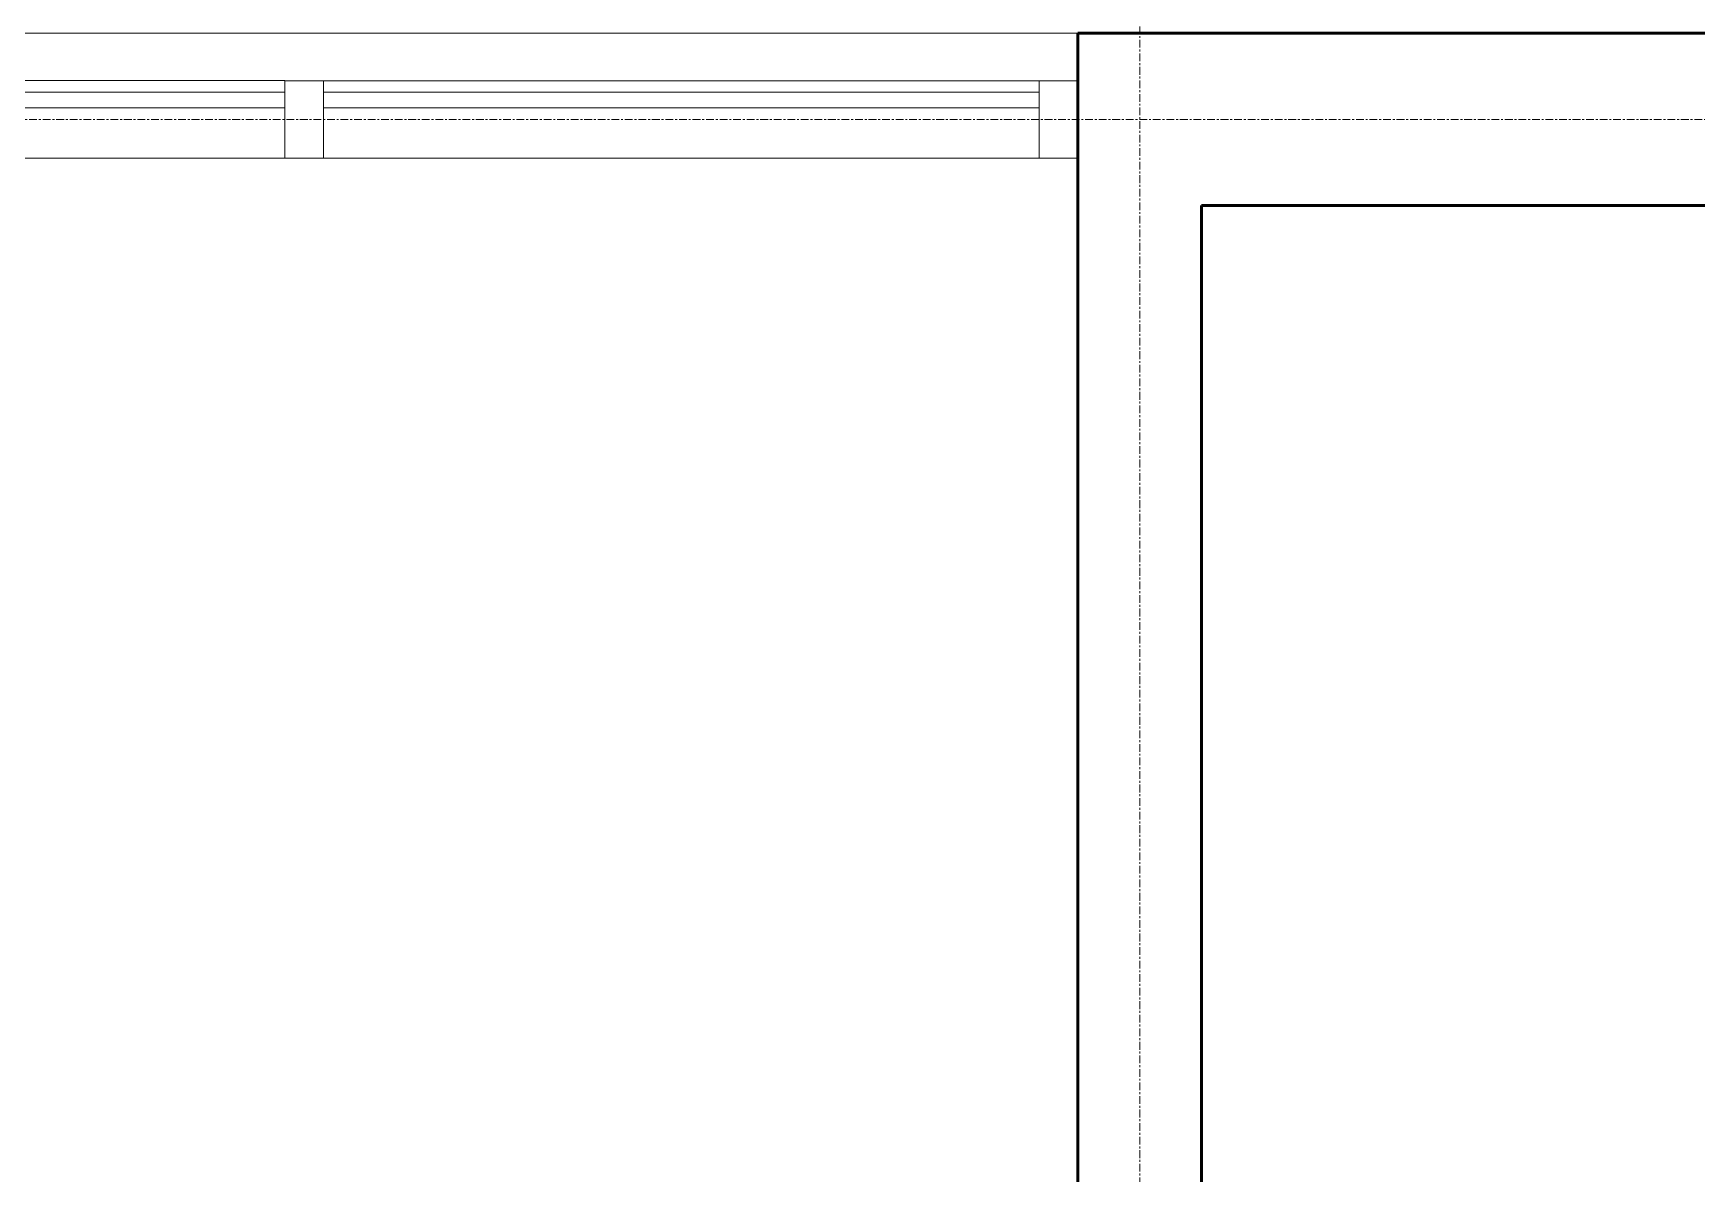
# Model space of a CAD drawing. Header units: inches. Extents: x -1714 to 6424, y -1550 to 970.
# Drawn here: x -108.4 to -0.9, y 599.1 to 672.8 of the extents above; entities that cross this region are included whole.
import ezdxf

# ---------------------------------------------------------------- set-up
doc = ezdxf.new("R2010")
doc.units = ezdxf.units.IN
doc.header["$MEASUREMENT"] = 0
doc.linetypes.add('Grid Line 1_2_', pattern=[0.875, 0.5, -0.125, 0.125, -0.125])
for name, color, linetype, lineweight in [('A-FLOR', 192, 'Continuous', 13), ('A-GLAZ-CURT', 52, 'Continuous', 9), ('A-GLAZ-CWMG', 51, 'Continuous', 9), ('A-WALL', 113, 'Continuous', 13), ('S-GRID', 1, 'Continuous', 9)]:
    doc.layers.add(name, color=color, linetype=linetype, lineweight=lineweight)

# ---------------------------------------------------------------- blocks, each defined once
blk = doc.blocks.new('System Panel - Glazed-1332336-L1 - Architectural')
at = {"layer": 'A-GLAZ-CURT', "lineweight": 13}
for p, q in [((25.75, 1.75), (-25.75, 1.75)), ((-25.75, 1.75), (-25.75, 0.75)), ((25.75, 0.75), (25.75, 1.75)), ((-25.75, 0.75), (25.75, 0.75))]:
    blk.add_line(p, q, dxfattribs=at)
blk = doc.blocks.new('System Panel - Glazed-1359459-L1 - Architectural')
at = {"layer": 'A-GLAZ-CURT', "lineweight": 13}
for p, q in [((23.125, 1.75), (-23.125, 1.75)), ((-23.125, 1.75), (-23.125, 0.75)), ((23.125, 0.75), (23.125, 1.75)), ((-23.125, 0.75), (23.125, 0.75))]:
    blk.add_line(p, q, dxfattribs=at)
blk = doc.blocks.new('Rectangular Mullion - 2_5_ x 5_ rectangular-1345531-L1 - Architectural')
at = {"layer": 'A-GLAZ-CWMG'}
for p, q in [((-89.6, 669.71), (-43.35, 669.71)), ((-43.35, 664.71), (-89.6, 664.71))]:
    blk.add_line(p, q, dxfattribs=at)
blk = doc.blocks.new('Rectangular Mullion - 2_5_ x 5_ rectangular-1332330-L1 - Architectural')
at = {"layer": 'A-GLAZ-CWMG'}
for p, q in [((1292.65, -393.54), (1292.65, -342.04)), ((1297.65, -393.54), (1297.65, -342.04))]:
    blk.add_line(p, q, dxfattribs=at)
blk = doc.blocks.new('Rectangular Mullion - 2_5_ x 5_ rectangular-1332234-L1 - Architectural')
at = {"layer": 'A-GLAZ-CWMG', "lineweight": 20}
for p, q in [((-1.25, 2.5), (1.25, 2.5)), ((-1.25, -2.5), (-1.25, 2.5)), ((1.25, 2.5), (1.25, -2.5)), ((1.25, -2.5), (-1.25, -2.5))]:
    blk.add_line(p, q, dxfattribs=at)
blk = doc.blocks.new('Rectangular Mullion - 2_5_ x 5_ rectangular-1332277-L1 - Architectural')
at = {"layer": 'A-GLAZ-CWMG', "lineweight": 20}
for p, q in [((-2.5, 2.5), (0, 2.5)), ((-2.5, -2.5), (-2.5, 2.5)), ((0, 2.5), (0, -2.5)), ((0, -2.5), (-2.5, -2.5))]:
    blk.add_line(p, q, dxfattribs=at)

msp = doc.modelspace()

# ---------------------------------------------------------------- linework, layer by layer
at = {"layer": 'A-FLOR'}
msp.add_line((-40.85079, 672.77254), (-536.85079, 672.77254), dxfattribs=at)
at = {"layer": 'A-WALL', "lineweight": 50}
for p, q in [((-40.85079, 672.77254), (-40.85079, 311.21004)), ((760.71171, 672.77254), (-40.85079, 672.77254)), ((-32.85079, 303.21004), (-32.85079, 661.64754)), ((-32.85079, 661.64754), (31.14921, 661.64754))]:
    msp.add_line(p, q, dxfattribs=at)
at = {"layer": 'S-GRID', "linetype": 'Grid Line 1_2_'}
for p, q in [((-36.85079, -1043.15403), (-36.85079, 921.90597)), ((-1714.24651, 667.21004), (1936.33324, 667.21004))]:
    msp.add_line(p, q, dxfattribs=at)

# ---------------------------------------------------------------- block references
at = {"layer": 'A-GLAZ-CURT'}
for name, p in [('System Panel - Glazed-1332336-L1 - Architectural', (-117.85079, 667.21004)), ('System Panel - Glazed-1359459-L1 - Architectural', (-66.47579, 667.21004))]:
    msp.add_blockref(name, p, dxfattribs=at)
at = {"layer": 'A-GLAZ-CWMG', "rotation": 89.99999999999982}
msp.add_blockref('Rectangular Mullion - 2_5_ x 5_ rectangular-1332330-L1 - Architectural', (-485.64076, -627.93917), dxfattribs=at)
at = {"layer": 'A-GLAZ-CWMG', "extrusion": (0, 0, -1), "rotation": 180}
for name, p in [('Rectangular Mullion - 2_5_ x 5_ rectangular-1332234-L1 - Architectural', (90.85079, 667.21004)), ('Rectangular Mullion - 2_5_ x 5_ rectangular-1332277-L1 - Architectural', (40.85079, 667.21004))]:
    msp.add_blockref(name, p, dxfattribs=at)
at = {"layer": 'A-GLAZ-CWMG'}
msp.add_blockref('Rectangular Mullion - 2_5_ x 5_ rectangular-1345531-L1 - Architectural', (0, 0), dxfattribs=at)

doc.saveas('drawing.dxf')
